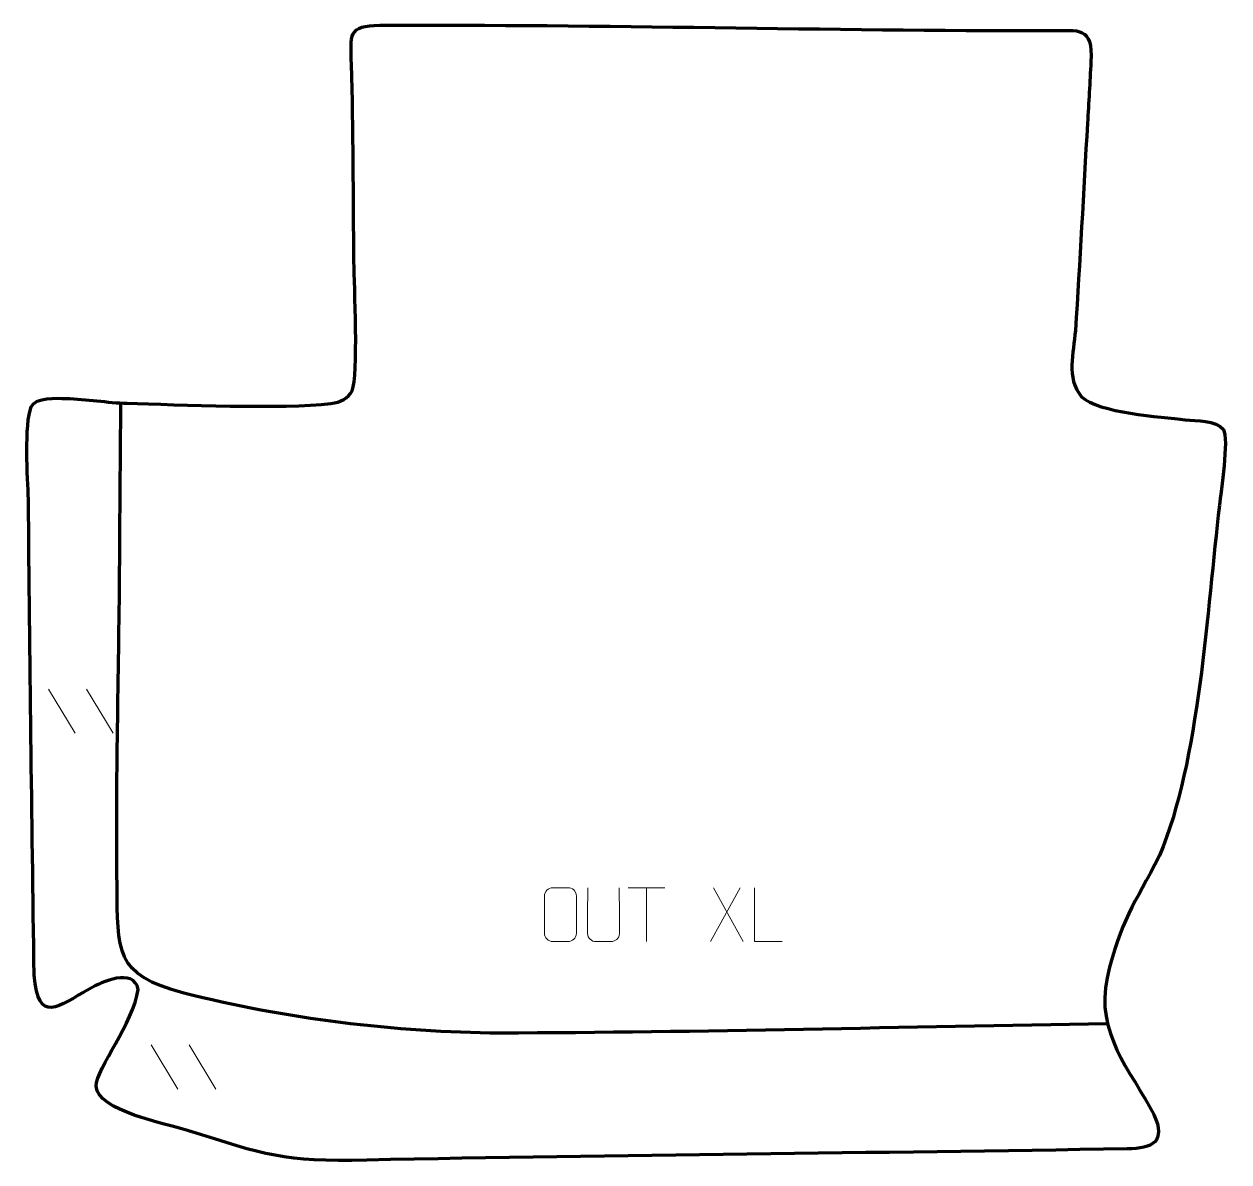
# Model space of a CAD drawing. Header units: millimetres. Extents: x 962 to 1521, y 226 to 754.
import ezdxf

# ---------------------------------------------------------------- set-up
doc = ezdxf.new("R2010")
doc.units = ezdxf.units.MM
doc.header["$MEASUREMENT"] = 0
doc.layers.add('layer 2', color=7, linetype='Continuous')
doc.layers.add('layer 3', color=7, linetype='Continuous')

msp = doc.modelspace()

# ---------------------------------------------------------------- linework, layer by layer
at = {"layer": 'layer 2', "color": 142, "lineweight": 158}
msp.add_open_spline([(1464.6273, 290.4676), (1370.6909, 289.1077), (1276.3591, 286.4724), (1182.4665, 286.2016), (1182.4665, 286.2016), (1134.8161, 286.4737), (1082.1938, 292.9446), (1036.0228, 304.7827), (1036.0228, 304.7827), (1003.677, 313.076), (1005.3744, 324.5596), (1004.9951, 354.9873), (1004.9951, 354.9873), (1004.3931, 403.2912), (1005.852, 452.2131), (1006.204, 500.6213), (1006.204, 500.6213), (1006.3791, 526.5779), (1006.5664, 552.5348), (1006.7767, 578.5228)], degree=3, knots=[0, 0, 0, 0, 0.16666667, 0.16666667, 0.16666667, 0.16666667, 0.33333333, 0.33333333, 0.33333333, 0.33333333, 0.5, 0.5, 0.5, 0.5, 0.66666667, 0.66666667, 0.66666667, 0.66666667, 1, 1, 1, 1], dxfattribs=at)
at = {"layer": 'layer 3', "color": 242, "lineweight": 158}
msp.add_open_spline([(1456.8916, 736.832), (1457.7948, 753.3508), (1451.5848, 751.3215), (1437.8294, 751.2998), (1437.8294, 751.2998), (1334.2407, 751.1371), (1230.445, 754.2864), (1126.94, 753.7297), (1126.94, 753.7297), (1112.0691, 753.6497), (1113.3846, 749.3017), (1113.7937, 735.5594), (1113.7937, 735.5594), (1114.6938, 705.3089), (1114.5929, 674.2752), (1114.9234, 643.938), (1114.9234, 643.938), (1115.0769, 633.3202), (1117.1366, 591.2711), (1114.0464, 584.2303), (1114.0464, 584.2303), (1112.3897, 580.4554), (1108.6265, 578.9085), (1104.281, 578.362), (1104.281, 578.362), (1082.0718, 575.5685), (1033.3528, 577.7485), (1009.7572, 578.3941), (1009.7572, 578.3941), (1000.5579, 578.6458), (990.9771, 580.3748), (981.2755, 580.6099), (981.2755, 580.6099), (977.0857, 580.7115), (967.2179, 581.3972), (965.196, 576.668), (965.196, 576.668), (961.8838, 568.9208), (963.5521, 543.4662), (963.8816, 533.9121), (963.8816, 533.9121), (964.5218, 460.2973), (965.5012, 386.7017), (966.5339, 313.0923), (966.5339, 313.0923), (968.6542, 289.9178), (977.3987, 298.4991), (992.3551, 306.8279), (992.3551, 306.8279), (997.8362, 309.8199), (1012.643, 316.8353), (1014.8499, 306.4897), (1014.8499, 306.4897), (1012.5304, 290.6299), (995.6606, 270.1595), (995.2504, 261.5772), (995.2504, 261.5772), (996.1027, 250.0174), (1027.2812, 244.3421), (1037.7594, 241.0359), (1037.7594, 241.0359), (1074.1696, 229.5472), (1081.7969, 226.4743), (1120.8786, 227.2915), (1120.8786, 227.2915), (1238.4643, 229.8136), (1356.1195, 230.4483), (1473.7221, 232.5257), (1473.7221, 232.5257), (1485.4925, 232.7337), (1491.8773, 235.7484), (1486.0718, 248.4147), (1486.0718, 248.4147), (1474.833, 269.741), (1458.9371, 286.0943), (1464.3758, 311.8955), (1464.3758, 311.8955), (1470.6435, 338.9324), (1476.8017, 345.2861), (1488.6646, 368.675), (1488.6646, 368.675), (1507.2439, 412.0714), (1510.7707, 482.9141), (1516.4787, 531.0713), (1516.4787, 531.0713), (1517.2403, 537.4235), (1520.897, 561.7637), (1518.3556, 566.2037), (1518.3556, 566.2037), (1514.7145, 570.6398), (1505.9446, 570.147), (1500.5492, 570.7678), (1500.5492, 570.7678), (1489.3387, 572.0152), (1460.2184, 573.9491), (1452.4912, 581.4334), (1452.4912, 581.4334), (1445.1163, 590.5699), (1448.9005, 601.2226), (1449.6524, 612.2059), (1449.6524, 612.2059), (1451.8347, 644.0863), (1453.3746, 676.3929), (1455.2632, 708.3455), (1455.2632, 708.3455), (1455.8243, 717.8402), (1456.3691, 727.3351), (1456.8916, 736.832)], degree=3, knots=[0, 0, 0, 0, 0.03571429, 0.03571429, 0.03571429, 0.03571429, 0.07142857, 0.07142857, 0.07142857, 0.07142857, 0.10714286, 0.10714286, 0.10714286, 0.10714286, 0.14285714, 0.14285714, 0.14285714, 0.14285714, 0.17857143, 0.17857143, 0.17857143, 0.17857143, 0.21428571, 0.21428571, 0.21428571, 0.21428571, 0.25, 0.25, 0.25, 0.25, 0.28571429, 0.28571429, 0.28571429, 0.28571429, 0.32142857, 0.32142857, 0.32142857, 0.32142857, 0.35714286, 0.35714286, 0.35714286, 0.35714286, 0.39285714, 0.39285714, 0.39285714, 0.39285714, 0.42857143, 0.42857143, 0.42857143, 0.42857143, 0.46428571, 0.46428571, 0.46428571, 0.46428571, 0.5, 0.5, 0.5, 0.5, 0.53571429, 0.53571429, 0.53571429, 0.53571429, 0.57142857, 0.57142857, 0.57142857, 0.57142857, 0.60714286, 0.60714286, 0.60714286, 0.60714286, 0.64285714, 0.64285714, 0.64285714, 0.64285714, 0.67857143, 0.67857143, 0.67857143, 0.67857143, 0.71428571, 0.71428571, 0.71428571, 0.71428571, 0.75, 0.75, 0.75, 0.75, 0.78571429, 0.78571429, 0.78571429, 0.78571429, 0.82142857, 0.82142857, 0.82142857, 0.82142857, 0.85714286, 0.85714286, 0.85714286, 0.85714286, 0.89285714, 0.89285714, 0.89285714, 0.89285714, 0.92857143, 0.92857143, 0.92857143, 0.92857143, 1, 1, 1, 1], dxfattribs=at)
at = {"layer": 'layer 3', "color": 250, "lineweight": 9}
for points in [[(973.1612, 445.8268), (973.1612, 445.8268), (985.5255, 425.2825), (985.5255, 425.2825)], [(990.8911, 445.8268), (990.8911, 445.8268), (1003.2554, 425.2825), (1003.2554, 425.2825)], [(1242.2295, 353.6214), (1242.2295, 353.6214), (1259.2167, 353.6214), (1259.2167, 353.6214)], [(1250.7233, 328.6914), (1250.7233, 328.6914), (1250.7233, 353.6449), (1250.7233, 353.6449)], [(1294.068, 353.616), (1294.068, 353.616), (1280.3274, 328.7202), (1280.3274, 328.7202)], [(1281.782, 353.616), (1281.782, 353.616), (1295.5226, 328.6625), (1295.5226, 328.6625)], [(1020.7862, 280.7268), (1020.7862, 280.7268), (1033.1505, 260.1825), (1033.1505, 260.1825)], [(1038.5161, 280.7268), (1038.5161, 280.7268), (1050.8804, 260.1825), (1050.8804, 260.1825)]]:
    msp.add_open_spline(points, degree=3, dxfattribs=at)
for points, knots in [([(1207.2035, 353.6446), (1209.5292, 353.6446), (1211.8553, 353.6446), (1214.1814, 353.6446), (1214.1814, 353.6446), (1216.128, 353.6802), (1218.1194, 352.1886), (1218.1461, 349.751), (1218.1461, 349.751), (1218.1457, 344.0041), (1218.1457, 338.2568), (1218.1461, 332.5091), (1218.1461, 332.5091), (1218.0063, 330.1857), (1216.3291, 328.7061), (1214.1814, 328.6953), (1214.1814, 328.6953), (1211.8495, 328.6957), (1209.5176, 328.6957), (1207.1861, 328.6953), (1207.1861, 328.6953), (1205.2611, 328.5899), (1203.289, 330.4744), (1203.3002, 332.4917), (1203.3002, 332.4917), (1203.3005, 338.2618), (1203.3005, 344.0315), (1203.3002, 349.8008), (1203.3002, 349.8008), (1203.3044, 351.9389), (1205.0511, 353.6581), (1207.2035, 353.6446)], [0, 0, 0, 0, 0.11111111, 0.11111111, 0.11111111, 0.11111111, 0.22222222, 0.22222222, 0.22222222, 0.22222222, 0.33333333, 0.33333333, 0.33333333, 0.33333333, 0.44444444, 0.44444444, 0.44444444, 0.44444444, 0.55555556, 0.55555556, 0.55555556, 0.55555556, 0.66666667, 0.66666667, 0.66666667, 0.66666667, 0.77777778, 0.77777778, 0.77777778, 0.77777778, 1, 1, 1, 1]), ([(1238.0503, 353.6491), (1238.0499, 348.1096), (1238.1457, 337.9078), (1238.1461, 332.3674), (1238.1461, 332.3674), (1238.0063, 330.1279), (1236.3291, 328.7017), (1234.1814, 328.6912), (1234.1814, 328.6912), (1231.8495, 328.6916), (1229.5176, 328.6916), (1227.1861, 328.6912), (1227.1861, 328.6912), (1225.2611, 328.5897), (1223.289, 330.4062), (1223.3002, 332.3507), (1223.3002, 332.3507), (1223.3005, 337.9126), (1223.3959, 348.088), (1223.3955, 353.6491)], [0, 0, 0, 0, 0.16666667, 0.16666667, 0.16666667, 0.16666667, 0.33333333, 0.33333333, 0.33333333, 0.33333333, 0.5, 0.5, 0.5, 0.5, 0.66666667, 0.66666667, 0.66666667, 0.66666667, 1, 1, 1, 1]), ([(1313.6722, 328.6913), (1313.6722, 328.6913), (1300.7231, 328.6913), (1300.7231, 328.6913), (1300.7231, 328.6913), (1300.7231, 328.6913), (1300.7231, 353.6449), (1300.7231, 353.6449)], [0, 0, 0, 0, 0.33333333, 0.33333333, 0.33333333, 0.33333333, 1, 1, 1, 1])]:
    msp.add_open_spline(points, degree=3, knots=knots, dxfattribs=at)

doc.saveas('drawing.dxf')
